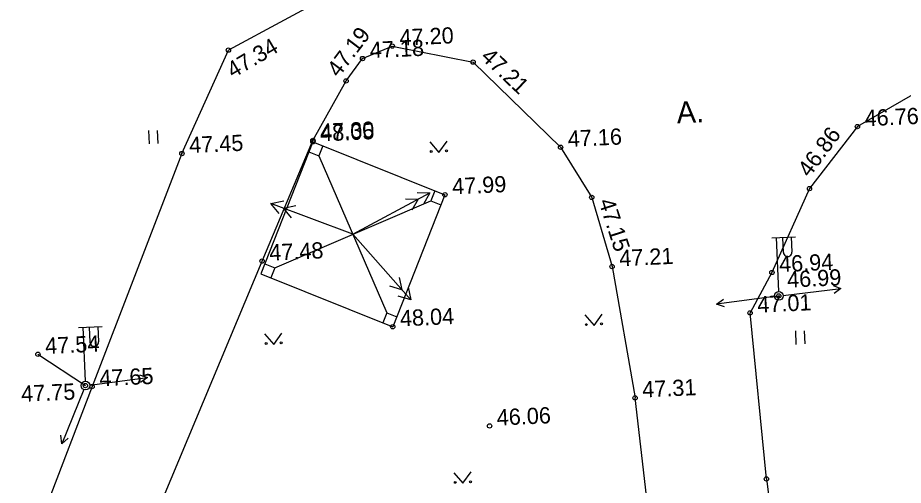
# Model space of a CAD drawing. Extents: x 641549 to 642076, y 6457469 to 6457996.
# Drawn here: x 641846.91 to 641887.91, y 6457743.72 to 6457765.35 of the extents above; entities that cross this region are included whole.
import ezdxf

# ---------------------------------------------------------------- set-up
doc = ezdxf.new("R2010")
doc.units = 0
for name, color, linetype in [('Level 11', 7, 'Continuous'), ('Level 12', 7, 'Continuous'), ('Level 26', 7, 'Continuous'), ('Level 3', 7, 'Continuous'), ('Level 30', 7, 'Continuous'), ('Level 31', 7, 'Continuous'), ('Level 41', 7, 'Continuous'), ('Level 54', 7, 'Continuous'), ('Level 58', 7, 'Continuous'), ('Level 59', 7, 'Continuous'), ('Level 63', 7, 'Continuous')]:
    doc.layers.add(name, color=color, linetype=linetype)

# ---------------------------------------------------------------- blocks, each defined once
blk = doc.blocks.new('KMNOOL')
at = {"layer": 'Level 12'}
for p, q in [((200, 0), (2900, 0)), ((2553.76, 176.18), (2900, 0)), ((2900, 0), (2553.76, -186.54))]:
    blk.add_line(p, q, dxfattribs=at)
blk = doc.blocks.new('KKNOOL')
at = {"layer": 'Level 12'}
for p, q in [((200, 0), (2900, 0)), ((2555.03, 195.61), (2900, 0)), ((2900, 0), (2560.21, -218.93))]:
    blk.add_line(p, q, dxfattribs=at)
blk.add_lwpolyline([(2150.99, 185.24), (2483.98, 0), (2156.17, -213.75)], dxfattribs=at)
blk = doc.blocks.new('KMURU_')
at = {"layer": 'Level 41'}
for p, q in [((-403, 505.28), (0, 0)), ((0, 0), (397, 505.28))]:
    blk.add_line(p, q, dxfattribs=at)
for centre, radius in [((-353, 55.28), 42.8), ((347, 55.28), 45.22)]:
    blk.add_circle(centre, radius, dxfattribs=at)
blk = doc.blocks.new('KHEIN_')
at = {"layer": 'Level 41'}
for p, q in [((0, 620.11), (0, 0)), ((405.61, 608.83), (405.61, 0))]:
    blk.add_line(p, q, dxfattribs=at)

msp = doc.modelspace()

# ---------------------------------------------------------------- linework, layer by layer
at = {"layer": 'Level 11'}
for p, q in [((641881.822, 6457755.165), (641882.921, 6457755.214)), ((641882.022, 6457755.174), (641882.134, 6457752.677)), ((641882.322, 6457755.187), (641882.353, 6457754.488)), ((641882.721, 6457755.205), (641882.753, 6457754.506)), ((641882.143, 6457752.477), (641882.143, 6457752.477)), ((641849.727, 6457751.018), (641850.826, 6457751.068)), ((641849.927, 6457751.027), (641850.038, 6457748.53)), ((641850.226, 6457751.041), (641850.258, 6457750.341)), ((641850.626, 6457751.059), (641850.657, 6457750.359)), ((641847.853, 6457749.779), (641847.853, 6457749.779)), ((641847.853, 6457749.779), (641850.047, 6457748.33)), ((641850.047, 6457748.33), (641850.047, 6457748.33))]:
    msp.add_line(p, q, dxfattribs=at)
for centre, radius in [((641882.143, 6457752.477), 0.2), ((641847.853, 6457749.779), 0.1), ((641850.047, 6457748.33), 0.2)]:
    msp.add_circle(centre, radius, dxfattribs=at)
for centre in [(641882.553, 6457754.497), (641850.457, 6457750.35)]:
    msp.add_arc(centre, 0.2, 182.5033, 2.6247, dxfattribs=at)
at = {"layer": 'Level 26'}
for p, q in [((641860.58, 6457759.608), (641858.163, 6457753.504)), ((641861.045, 6457759.424), (641860.86, 6457758.957)), ((641860.86, 6457758.957), (641863.993, 6457751.704)), ((641858.811, 6457753.783), (641866.042, 6457756.878)), ((641858.349, 6457753.968), (641858.811, 6457753.783)), ((641858.811, 6457753.783), (641858.628, 6457753.32)), ((641858.163, 6457753.504), (641864.273, 6457751.053)), ((641863.993, 6457751.704), (641864.459, 6457751.517))]:
    msp.add_line(p, q, dxfattribs=at)
at = {"layer": 'Level 3'}
for p, q in [((641860.58, 6457759.608), (641860.58, 6457759.608)), ((641860.58, 6457759.608), (641866.69, 6457757.157)), ((641860.394, 6457759.144), (641860.86, 6457758.957)), ((641866.69, 6457757.157), (641864.273, 6457751.053)), ((641866.226, 6457757.341), (641866.042, 6457756.878)), ((641866.69, 6457757.157), (641866.69, 6457757.157)), ((641866.042, 6457756.878), (641866.504, 6457756.693)), ((641863.993, 6457751.704), (641863.809, 6457751.237)), ((641864.273, 6457751.053), (641864.273, 6457751.053))]:
    msp.add_line(p, q, dxfattribs=at)
at = {"layer": 'Level 30'}
for p, q in [((641864.253, 6457764.036), (641864.253, 6457764.036)), ((641856.665, 6457763.846), (641856.665, 6457763.846)), ((641862.111, 6457762.421), (641862.879, 6457763.459)), ((641862.879, 6457763.459), (641862.879, 6457763.459)), ((641867.993, 6457763.291), (641867.993, 6457763.291)), ((641862.111, 6457762.421), (641862.111, 6457762.421)), ((641885.781, 6457760.31), (641885.781, 6457760.31)), ((641860.58, 6457759.675), (641860.58, 6457759.675)), ((641854.516, 6457759.066), (641850.358, 6457748.285)), ((641854.516, 6457759.066), (641854.516, 6457759.066)), ((641872.041, 6457759.356), (641872.041, 6457759.356)), ((641883.564, 6457757.443), (641883.564, 6457757.443)), ((641873.486, 6457757.035), (641873.486, 6457757.035)), ((641858.224, 6457754.094), (641858.224, 6457754.094)), ((641874.423, 6457753.836), (641874.423, 6457753.836)), ((641881.824, 6457753.563), (641881.824, 6457753.563)), ((641880.815, 6457751.691), (641880.815, 6457751.691)), ((641850.358, 6457748.285), (641846.915, 6457739.295)), ((641850.358, 6457748.285), (641850.358, 6457748.285)), ((641875.488, 6457747.764), (641875.488, 6457747.764)), ((641881.567, 6457744.014), (641881.567, 6457744.014))]:
    msp.add_line(p, q, dxfattribs=at)
for points in [[(641917.832, 6457864.944), (641918.255, 6457859.57), (641920.669, 6457849.527), (641922.461, 6457842.276), (641923.42, 6457832.584), (641922.424, 6457825.828), (641921.172, 6457820.327), (641918.645, 6457810.924), (641916.622, 6457803.485), (641913.86, 6457793.953), (641910.886, 6457785.667), (641909.127, 6457782.136), (641905.555, 6457777.692), (641898.244, 6457772.862), (641892.652, 6457769.978), (641888.093, 6457768.321), (641883.117, 6457767.075), (641878.852, 6457766.661), (641871.552, 6457767.306), (641865.577, 6457767.413), (641861.824, 6457766.634), (641856.665, 6457763.846)], [(641921.612, 6457859.944), (641922.869, 6457853.512), (641925.507, 6457842.584), (641926.446, 6457829.67), (641925.526, 6457824.568), (641921.878, 6457810.68), (641918.386, 6457798.69), (641915.158, 6457788.103), (641912.653, 6457782.203), (641909.687, 6457777.921), (641905.591, 6457773.552), (641895.356, 6457765.824), (641885.781, 6457760.31), (641883.564, 6457757.443), (641881.824, 6457753.563), (641880.815, 6457751.691)], [(641862.879, 6457763.459), (641864.253, 6457764.036), (641867.993, 6457763.291), (641872.041, 6457759.356), (641873.486, 6457757.035), (641874.423, 6457753.836), (641875.488, 6457747.764)], [(641854.516, 6457759.066), (641856.665, 6457763.846)], [(641850.951, 6457736.685), (641858.224, 6457754.094), (641860.58, 6457759.675), (641862.111, 6457762.421)], [(641881.567, 6457744.014), (641880.815, 6457751.691)], [(641876.024, 6457743.228), (641875.488, 6457747.764)], [(641881.567, 6457744.014), (641883.178, 6457731.215)]]:
    msp.add_lwpolyline(points, dxfattribs=at)
at = {"layer": 'Level 31'}
msp.add_line((641868.753, 6457746.466), (641868.753, 6457746.466), dxfattribs=at)
msp.add_circle((641868.753, 6457746.466), 0.1, dxfattribs=at)
at = {"layer": 'Level 41'}
for p, q in [((641852.968, 6457760.128), (641852.996, 6457759.508)), ((641853.374, 6457760.135), (641853.401, 6457759.527))]:
    msp.add_line(p, q, dxfattribs=at)
at = {"layer": 'Level 54'}
for centre in [(641864.253, 6457764.036), (641862.879, 6457763.459), (641885.781, 6457760.31), (641860.58, 6457759.675), (641860.58, 6457759.608), (641872.041, 6457759.356), (641854.516, 6457759.066), (641866.69, 6457757.157), (641858.224, 6457754.094), (641874.423, 6457753.836), (641881.824, 6457753.563), (641882.143, 6457752.477), (641880.815, 6457751.691), (641864.273, 6457751.053), (641847.853, 6457749.779), (641850.047, 6457748.33), (641850.358, 6457748.285), (641875.488, 6457747.764), (641868.753, 6457746.466)]:
    msp.add_circle(centre, 0.1, dxfattribs=at)
at = {"layer": 'Level 59'}
for centre in [(641856.665, 6457763.846), (641867.993, 6457763.291), (641862.111, 6457762.421), (641883.564, 6457757.443), (641873.486, 6457757.035), (641881.567, 6457744.014)]:
    msp.add_circle(centre, 0.1, dxfattribs=at)

# ---------------------------------------------------------------- block references
at = {"layer": 'Level 12'}
for p, xscale, yscale, rotation in [((641882.143, 6457752.477), 0.0009998989885521001, 0.0009998989885521, 6.8483121586146), ((641882.143, 6457752.477), 0.0009998989885521004, 0.0009998989885521001, -172.63829638488673), ((641850.047, 6457748.33), 0.0009998989885521004, 0.0009998989885521, 7.361703615113266), ((641850.047, 6457748.33), 0.0009998989885521001, 0.0009998989885521001, -112.05375790262)]:
    msp.add_blockref('KMNOOL', p, dxfattribs=dict(at, xscale=xscale, yscale=yscale, rotation=rotation))
at = {"layer": 'Level 26', "yscale": 0.00149984848282815}
for p, xscale, rotation in [((641862.163, 6457755.188), 0.00149984848282815, 28.31205218478491), ((641862.708, 6457755.225), 0.0014998484828281503, 159.43403837866455), ((641862.228, 6457755.555), 0.00149984848282815, -48.41489423954041)]:
    msp.add_blockref('KKNOOL', p, dxfattribs=dict(at, xscale=xscale, rotation=rotation))
at = {"layer": 'Level 41', "xscale": 0.0009998989885521001, "yscale": 0.0009998989885521001, "rotation": 2.563954760017547}
for name, p in [('KMURU_', (641866.413, 6457759.116)), ('KMURU_', (641873.59, 6457751.114)), ('KHEIN_', (641882.937, 6457750.24)), ('KMURU_', (641858.77, 6457750.239)), ('KMURU_', (641867.525, 6457743.817))]:
    msp.add_blockref(name, p, dxfattribs=at)

# ---------------------------------------------------------------- texts
at = {"layer": 'Level 31'}
msp.add_text('46.06', height=0.7499, rotation=2.564, dxfattribs=at).set_placement((641869.102, 6457746.482))
at = {"layer": 'Level 58'}
msp.add_text('A.', height=0.9999, rotation=2.564, dxfattribs=at).set_placement((641877.436, 6457760.462))
at = {"layer": 'Level 59'}
for s, rotation, p in [('47.19', 52.9824, (641861.768, 6457762.548)), ('47.34', 30.5086, (641856.877, 6457762.527)), ('47.21', 316.64, (641868.307, 6457763.477)), ('48.05', 2.564, (641860.93, 6457759.623)), ('46.86', 53.4047, (641883.558, 6457757.923)), ('47.15', 287.8417, (641873.794, 6457756.852)), ('46.99', 2.564, (641882.545, 6457752.862)), ('48.04', 2.564, (641864.623, 6457751.069)), ('47.75', 2.564, (641847.088, 6457747.579))]:
    msp.add_text(s, height=0.7499, rotation=rotation, dxfattribs=at).set_placement(p)
at = {"layer": 'Level 63'}
for s, p in [('47.20', (641864.603, 6457764.052)), ('47.18', (641863.229, 6457763.475)), ('46.76', (641886.13, 6457760.325)), ('47.30', (641860.93, 6457759.69)), ('47.45', (641854.866, 6457759.082)), ('47.16', (641872.39, 6457759.372)), ('47.99', (641867.04, 6457757.172)), ('47.48', (641858.573, 6457754.11)), ('47.21', (641874.773, 6457753.851)), ('46.94', (641882.173, 6457753.578)), ('47.01', (641881.164, 6457751.706)), ('47.54', (641848.202, 6457749.795)), ('47.65', (641850.707, 6457748.301)), ('47.31', (641875.837, 6457747.78))]:
    msp.add_text(s, height=0.7499, rotation=2.564, dxfattribs=at).set_placement(p)

doc.saveas('drawing.dxf')
